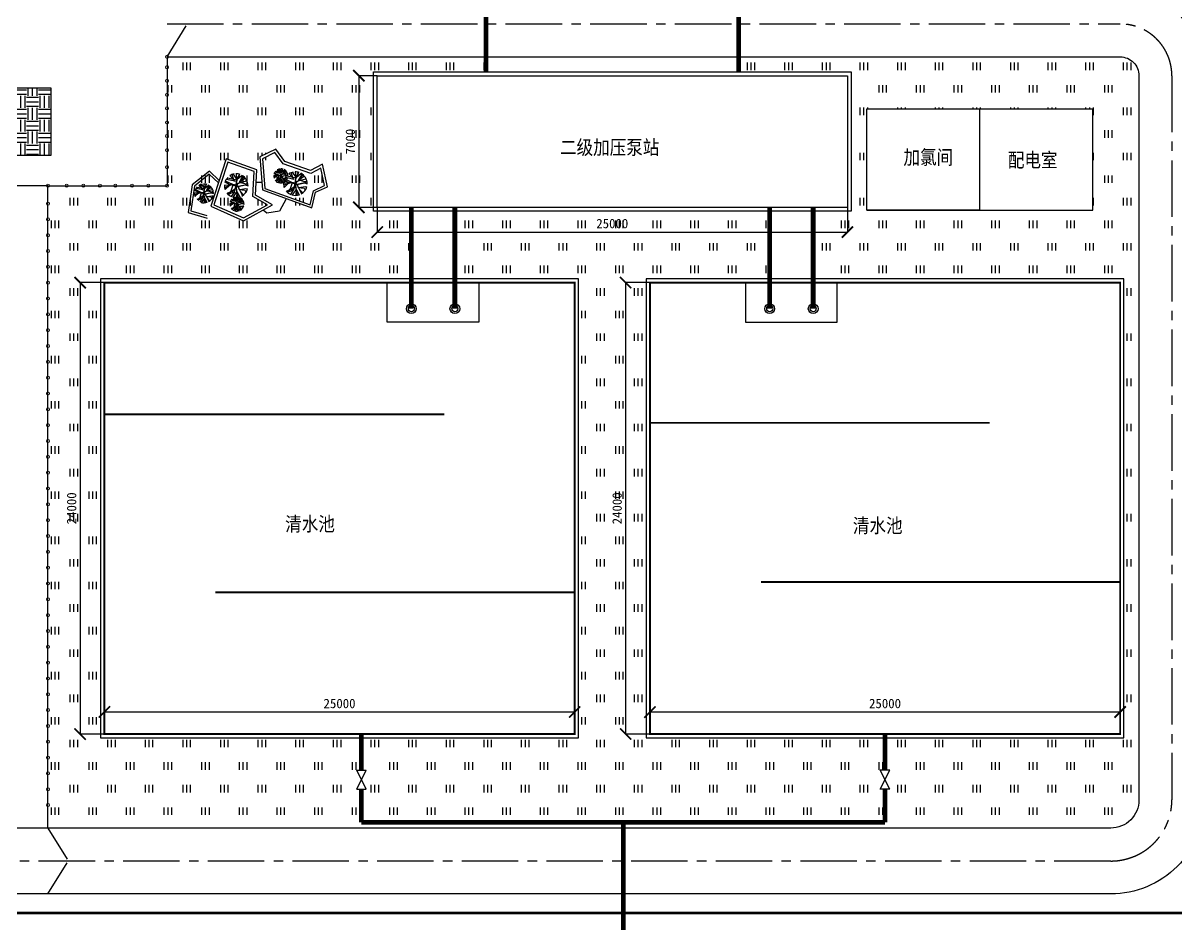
# Model space of a CAD drawing. Extents: x 301136 to 469336, y 529561 to 648381.
# Drawn here: x 351495 to 412785, y 573805 to 621698 of the extents above; entities that cross this region are included whole.
import ezdxf

# ---------------------------------------------------------------- set-up
doc = ezdxf.new("R2010")
doc.units = 0
doc.header["$LTSCALE"] = 40
doc.header["$PDMODE"] = 34
doc.linetypes.add('ACAD_ISO02W100', pattern=[15, 12, -3])
doc.linetypes.add('CENTER2', pattern=[1.125, 0.75, -0.125, 0.125, -0.125])
for name, color, linetype in [('GREEN', 80, 'Continuous'), ('PUB_TEXT', 7, 'Continuous'), ('标注', 7, 'Continuous')]:
    doc.layers.add(name, color=color, linetype=linetype)
for name, color, linetype, lineweight in [('公路', 41, 'Continuous', 30), ('原有构建筑物', 1, 'ACAD_ISO02W100', 30), ('围墙', 82, '围墙', 60), ('给水管', 180, 'Continuous', 120), ('阀门', 7, 'Continuous', 50)]:
    doc.layers.add(name, color=color, linetype=linetype, lineweight=lineweight)
doc.styles.add('宋体', font='SimSun.ttf', dxfattribs={"width": 0.85})
doc.linetypes.add('围墙', pattern='A,20,[130,ltypeshp.shx,S=5,R=0,X=0,Y=-5],20', length=40)
doc.dimstyles.new('ljf', dxfattribs={"dimtxt": 500, "dimasz": 600, "dimexe": 1.25, "dimexo": 0.625, "dimgap": 200, "dimtad": 1, "dimdec": 0, "dimdsep": 46, "dimtxsty": 'Standard', "dimblk": 'ARCHTICK', "dimcen": 2.5, "dimadec": 0, "dimazin": 0, "dimtfac": 1, "dimtdec": 0, "dimtmove": 0, "dimatfit": 3, "dimldrblk": 'ARCHTICK', "dimfxl": 0, "dimarcsym": 0})
pattern_1 = [(90, (0, 0), (-1000, 1200), [400, -2000]), (90, (200, 0), (-1000, 1200), [400, -2000]), (90, (400, 0), (-1000, 1200), [400, -2000])]

# ---------------------------------------------------------------- blocks, each defined once
blk = doc.blocks.new('_ArchTick')
at = {"color": 0, "linetype": 'ByBlock', "const_width": 0.15}
blk.add_lwpolyline([(-0.5, -0.5), (0.5, 0.5)], dxfattribs=at)
blk = doc.blocks.new('*D41')
at = {"layer": 'Defpoints', "color": 0}
for p in [(370320, 618900), (369346, 611900), (370320, 611900)]:
    blk.add_point(p, dxfattribs=at)
at = {"layer": '标注', "color": 0, "lineweight": -2}
for p, q in [((370319, 618900), (369345, 618900)), ((369346, 618900), (369346, 611900)), ((370319, 611900), (369345, 611900))]:
    blk.add_line(p, q, dxfattribs=at)
at = {"layer": '标注', "color": 0, "lineweight": -2, "xscale": 600, "yscale": 600, "zscale": 600}
for p, rotation in [((369346, 618900), 90), ((369346, 611900), 270)]:
    blk.add_blockref('_ArchTick', p, dxfattribs=dict(at, rotation=rotation))
at = {"layer": '标注', "color": 0, "insert": (368896, 615400), "char_height": 500, "attachment_point": 5, "rotation": 90}
blk.add_mtext('7000', dxfattribs=at)
blk = doc.blocks.new('*D42')
at = {"layer": 'Defpoints', "color": 0}
for p in [(370320, 611900), (395320, 611900), (395320, 610587)]:
    blk.add_point(p, dxfattribs=at)
at = {"layer": '标注', "color": 0, "lineweight": -2}
for p, q in [((370320, 611899), (370320, 610586)), ((395320, 611899), (395320, 610586)), ((370320, 610587), (395320, 610587))]:
    blk.add_line(p, q, dxfattribs=at)
at = {"layer": '标注', "color": 0, "lineweight": -2, "xscale": 600, "yscale": 600, "zscale": 600, "rotation": 180}
blk.add_blockref('_ArchTick', (370320, 610587), dxfattribs=at)
at = {"layer": '标注', "color": 0, "lineweight": -2, "xscale": 600, "yscale": 600, "zscale": 600}
blk.add_blockref('_ArchTick', (395320, 610587), dxfattribs=at)
at = {"layer": '标注', "color": 0, "insert": (382820, 611037), "char_height": 500, "attachment_point": 5}
blk.add_mtext('25000', dxfattribs=at)
blk = doc.blocks.new('*D43')
at = {"layer": 'Defpoints', "color": 0}
for p in [(384820, 585072), (384820, 583900), (409820, 583900)]:
    blk.add_point(p, dxfattribs=at)
at = {"layer": '标注', "color": 0, "lineweight": -2}
for p, q in [((384820, 583901), (384820, 585073)), ((409820, 585072), (384820, 585072)), ((409820, 583901), (409820, 585073))]:
    blk.add_line(p, q, dxfattribs=at)
at = {"layer": '标注', "color": 0, "lineweight": -2, "xscale": 600, "yscale": 600, "zscale": 600, "rotation": 180}
blk.add_blockref('_ArchTick', (384820, 585072), dxfattribs=at)
at = {"layer": '标注', "color": 0, "lineweight": -2, "xscale": 600, "yscale": 600, "zscale": 600}
blk.add_blockref('_ArchTick', (409820, 585072), dxfattribs=at)
at = {"layer": '标注', "color": 0, "insert": (397320, 585522), "char_height": 500, "attachment_point": 5}
blk.add_mtext('25000', dxfattribs=at)
blk = doc.blocks.new('*D44')
at = {"layer": 'Defpoints', "color": 0}
for p in [(384820, 607900), (383528, 583900), (384820, 583900)]:
    blk.add_point(p, dxfattribs=at)
at = {"layer": '标注', "color": 0, "lineweight": -2}
for p, q in [((384819, 607900), (383527, 607900)), ((383528, 607900), (383528, 583900)), ((384819, 583900), (383527, 583900))]:
    blk.add_line(p, q, dxfattribs=at)
at = {"layer": '标注', "color": 0, "lineweight": -2, "xscale": 600, "yscale": 600, "zscale": 600}
for p, rotation in [((383528, 607900), 90), ((383528, 583900), 270)]:
    blk.add_blockref('_ArchTick', p, dxfattribs=dict(at, rotation=rotation))
at = {"layer": '标注', "color": 0, "insert": (383078, 595900), "char_height": 500, "attachment_point": 5, "rotation": 90}
blk.add_mtext('24000', dxfattribs=at)
blk = doc.blocks.new('*D45')
at = {"layer": 'Defpoints', "color": 0}
for p in [(355820, 585072), (355820, 583900), (380820, 583900)]:
    blk.add_point(p, dxfattribs=at)
at = {"layer": '标注', "color": 0, "lineweight": -2}
for p, q in [((355820, 583901), (355820, 585073)), ((380820, 585072), (355820, 585072)), ((380820, 583901), (380820, 585073))]:
    blk.add_line(p, q, dxfattribs=at)
at = {"layer": '标注', "color": 0, "lineweight": -2, "xscale": 600, "yscale": 600, "zscale": 600, "rotation": 180}
blk.add_blockref('_ArchTick', (355820, 585072), dxfattribs=at)
at = {"layer": '标注', "color": 0, "lineweight": -2, "xscale": 600, "yscale": 600, "zscale": 600}
blk.add_blockref('_ArchTick', (380820, 585072), dxfattribs=at)
at = {"layer": '标注', "color": 0, "insert": (368320, 585522), "char_height": 500, "attachment_point": 5}
blk.add_mtext('25000', dxfattribs=at)
blk = doc.blocks.new('*D46')
at = {"layer": 'Defpoints', "color": 0}
for p in [(355820, 607900), (354528, 583900), (355820, 583900)]:
    blk.add_point(p, dxfattribs=at)
at = {"layer": '标注', "color": 0, "lineweight": -2}
for p, q in [((355819, 607900), (354527, 607900)), ((354528, 607900), (354528, 583900)), ((355819, 583900), (354527, 583900))]:
    blk.add_line(p, q, dxfattribs=at)
at = {"layer": '标注', "color": 0, "lineweight": -2, "xscale": 600, "yscale": 600, "zscale": 600}
for p, rotation in [((354528, 607900), 90), ((354528, 583900), 270)]:
    blk.add_blockref('_ArchTick', p, dxfattribs=dict(at, rotation=rotation))
at = {"layer": '标注', "color": 0, "insert": (354078, 595900), "char_height": 500, "attachment_point": 5, "rotation": 90}
blk.add_mtext('24000', dxfattribs=at)

msp = doc.modelspace()

# ---------------------------------------------------------------- hatches: boundary and pattern name
at = {"layer": '标注'}
h = msp.add_hatch(dxfattribs=at)
h.set_pattern_fill('SB草坪', color=3, scale=200, style=0)
h.set_pattern_definition(pattern_1)
h.paths.add_polyline_path([(370120, 619100), (376106, 619100), (376106, 619900), (359233.2, 619900, -0.4142136), (359150, 619816.8), (359150, 619433.2, -0.4142136), (359233.2, 619350, -0.4142136), (359150, 619266.8), (359150, 618713.2, -0.4142136), (359233.2, 618630, -0.4142136), (359150, 618546.8), (359150, 617963.2, -0.4142136), (359233.2, 617880, -0.4142136), (359150, 617796.8), (359150, 617243.2, -0.4142136), (359233.2, 617160, -0.4142136), (359150, 617076.8), (359150, 616493.2, -0.4142136), (359233.2, 616410, -0.4142136), (359150, 616326.8), (359150, 615773.2, -0.4142136), (359233.2, 615690, -0.4142136), (359150, 615606.8), (359150, 615023.2, -0.4142136), (359233.2, 614940, -0.4142136), (359150, 614856.8), (359150, 614123.2, -0.4142136), (359233.2, 614040, -0.4142136), (359150, 613956.8), (359150, 613133.2, -0.4142136), (359233.2, 613050, -1), (359066.8, 613050), (358243.2, 613050, -1), (358076.8, 613050), (357373.2, 613050, -1), (357206.8, 613050), (356483.2, 613050, -1), (356316.8, 613050), (355663.2, 613050, -1), (355496.8, 613050), (354783.2, 613050, -1), (354616.8, 613050), (353893.2, 613050, -1), (353726.8, 613050), (352903.2, 613050, -0.4142136), (352820, 612966.8), (352820, 612185.1, -0.4142136), (352903.2, 612101.9, -0.4142136), (352820, 612018.7), (352820, 611343.6, -0.4142136), (352903.2, 611260.4, -0.4142136), (352820, 611177.2), (352820, 610502.1, -0.4142136), (352903.2, 610418.9, -0.4142136), (352820, 610335.6), (352820, 609660.6, -0.4142136), (352903.2, 609577.4, -0.4142136), (352820, 609494.1), (352820, 608819.1, -0.4142136), (352903.2, 608735.9, -0.4142136), (352820, 608652.6), (352820, 607977.6, -0.4142136), (352903.2, 607894.4, -0.4142136), (352820, 607811.1), (352820, 607136.1, -0.4142136), (352903.2, 607052.8, -0.4142136), (352820, 606969.6), (352820, 606294.6, -0.4142136), (352903.2, 606211.3, -0.4142136), (352820, 606128.1), (352820, 605453.1, -0.4142136), (352903.2, 605369.8, -0.4142136), (352820, 605286.6), (352820, 604611.5, -0.4142136), (352903.2, 604528.3, -0.4142136), (352820, 604445.1), (352820, 603770, -0.4142136), (352903.2, 603686.8, -0.4142136), (352820, 603603.6), (352820, 602928.5, -0.4142136), (352903.2, 602845.3, -0.4142136), (352820, 602762.1), (352820, 602087, -0.4142136), (352903.2, 602003.8, -0.4142136), (352820, 601920.6), (352820, 601245.5, -0.4142136), (352903.2, 601162.3, -0.4142136), (352820, 601079.1), (352820, 600404, -0.4142136), (352903.2, 600320.8, -0.4142136), (352820, 600237.5), (352820, 599562.5, -0.4142136), (352903.2, 599479.3, -0.4142136), (352820, 599396), (352820, 598721, -0.4142136), (352903.2, 598637.8, -0.4142136), (352820, 598554.5), (352820, 597879.5, -0.4142136), (352903.2, 597796.2, -0.4142136), (352820, 597713), (352820, 597038, -0.4142136), (352903.2, 596954.7, -0.4142136), (352820, 596871.5), (352820, 596196.5, -0.4142136), (352903.2, 596113.2, -0.4142136), (352820, 596030), (352820, 595355, -0.4142136), (352903.2, 595271.7, -0.4142136), (352820, 595188.5), (352820, 594513.4, -0.4142136), (352903.2, 594430.2, -0.4142136), (352820, 594347), (352820, 593671.9, -0.4142136), (352903.2, 593588.7, -0.4142136), (352820, 593505.5), (352820, 592830.4, -0.4142136), (352903.2, 592747.2, -0.4142136), (352820, 592664), (352820, 591988.9, -0.4142136), (352903.2, 591905.7, -0.4142136), (352820, 591822.5), (352820, 591147.4, -0.4142136), (352903.2, 591064.2, -0.4142136), (352820, 590980.9), (352820, 590305.9, -0.4142136), (352903.2, 590222.7, -0.4142136), (352820, 590139.4), (352820, 589464.4, -0.4142136), (352903.2, 589381.2, -0.4142136), (352820, 589297.9), (352820, 588622.9, -0.4142136), (352903.2, 588539.7, -0.4142136), (352820, 588456.4), (352820, 587781.4, -0.4142136), (352903.2, 587698.1, -0.4142136), (352820, 587614.9), (352820, 586939.9, -0.4142136), (352903.2, 586856.6, -0.4142136), (352820, 586773.4), (352820, 586098.4, -0.4142136), (352903.2, 586015.1, -0.4142136), (352820, 585931.9), (352820, 585256.8, -0.4142136), (352903.2, 585173.6, -0.4142136), (352820, 585090.4), (352820, 584415.3, -0.4142136), (352903.2, 584332.1, -0.4142136), (352820, 584248.9), (352820, 583573.8, -0.4142136), (352903.2, 583490.6, -0.4142136), (352820, 583407.4), (352820, 582732.3, -0.4142136), (352903.2, 582649.1, -0.4142136), (352820, 582565.9), (352820, 581890.8, -0.4142136), (352903.2, 581807.6, -0.4142136), (352820, 581724.4), (352820, 581049.3, -0.4142136), (352903.2, 580966.1, -0.4142136), (352820, 580882.8), (352820, 580207.8, -0.4142136), (352903.2, 580124.6, -0.4142136), (352820, 580041.3), (352820, 578900), (383401.5, 578900), (383401.5, 579209.3), (369482.9, 579209.3), (369482.9, 580976.2), (369231.9, 580976.2), (369482.9, 581476.2), (369231.9, 581976.2), (369482.9, 581976.2), (369482.9, 583700), (355620, 583700), (355620, 608100), (372140, 608100), (372140, 611700), (370120, 611700)])
h.paths.add_polyline_path([(364927.8, 614989.2), (365409.1, 614344.7), (366780.5, 613863.7), (367416.3, 614199.5), (367679.7, 612992.4), (367043.9, 612702), (366844.1, 611876), (365493.2, 612368.2), (365126.4, 611699.9), (364463.4, 611600.1), (364256.9, 611758.6), (363219.2, 611191.7), (361484.5, 611972.2), (362293.9, 614477.2), (363919.6, 613896.3), (363883.6, 613225.5), (364195.8, 613221.9), (364083.1, 614580.7)], flags=16)
h.paths.add_polyline_path([(364887, 614809.5), (365327.1, 614220.3), (366791.3, 613706.8), (367324, 613988.2), (367527.4, 613055.8), (366930.3, 612783), (366750.2, 612038.5), (364353.5, 612911.8), (364222.7, 614488.3)], flags=0)
h.paths.add_polyline_path([(363785.3, 613807), (363713.5, 612470.1), (364496, 612036.5), (363213.6, 611336), (361643.1, 612042.6), (362376, 614310.6)], flags=0)
h.paths.add_polyline_path([(362837.6, 613027.5), (362837.7, 613026.6), (362838, 613027.3)], flags=0)
h.paths.add_polyline_path([(362969.7, 612438.5, 0.0225412), (363024, 612453.9), (362864, 612741.6), (362910, 612451, -0.0407193)], flags=0)
h.paths.add_polyline_path([(363072.9, 612389.8), (362985.3, 612225.4), (363113.9, 612357.8, 0.0346443)], flags=0)
h.paths.add_polyline_path([(362869.6, 612066), (362869.6, 612065.5), (362869.8, 612065.9)], flags=0)
h.paths.add_polyline_path([(362856, 612084.1), (362858.6, 612087.1), (362860.1, 612098.4), (362782.9, 612111.7), (362760.7, 612111.4), (362758.3, 612104.1)], flags=0)
h.paths.add_polyline_path([(362599.3, 612062.6), (362491, 612025.2, 0.0440317), (362506, 611960.9), (362506.8, 611961.6)], flags=0)
h.paths.add_polyline_path([(362635.7, 612424), (362661.2, 612395.3, -0.0815132), (362773.1, 612443.1), (362885.4, 612285.2), (362910.7, 612329.6), (362893.6, 612291.2), (362864.8, 612077.6), (362906.7, 612145.6), (363008, 612188.1), (362998.2, 612185.7), (363187.3, 612138.2), (363152.8, 612106.3), (363157.2, 612104.7), (362921.4, 612056.7), (362951.4, 611969.9), (362956.7, 611959.2), (362963.1, 611958.5), (363173.3, 611988.3), (363225.4, 611979.8, -0.1924415), (363057.7, 611757.1), (362956.7, 611959.2), (362955, 611959.4), (362944.5, 611983.8), (362908.5, 612055.9), (362865.3, 612072.2), (362803.8, 611888.9), (362807.4, 611888.2), (362807.2, 611888.2), (362706.4, 611736.8, 0.007688), (362716.9, 611732.2, 0.0291895), (362758.2, 611717.5), (362885.4, 611894.5), (362885.4, 611894.5), (362981.4, 611721.8, -0.1600381), (362746.9, 611721, -0.1409739), (362574.8, 611837.2), (362647.3, 611865.9), (362692.3, 611907.5), (362724.9, 611902), (362833, 611975.8), (362863.2, 612065.8), (362863.6, 612069.2), (362860.3, 612070.3), (362864.8, 612077.6), (362888.4, 612253.2), (362779.3, 612275.9), (362786.7, 612254), (362824.4, 612211.6), (362544.4, 612277.6, -0.0337875), (362574.2, 612318.7), (362764.5, 612279), (362635.7, 612424), (362864.4, 612742.2), (362864, 612743.9), (362863.9, 612741.6)], flags=0)
h.paths.add_polyline_path([(362817.4, 613077.3), (362777.7, 613086.9), (362800.8, 613061.6)], flags=0)
h.paths.add_polyline_path([(362815, 613057.7), (362819.3, 613062.7), (362821.8, 613081.5), (362658.3, 613109.6), (362652.1, 613091)], flags=0)
h.paths.add_polyline_path([(362680.4, 613669.4, 0.0319115), (362604.2, 613645.4), (362703.1, 613354.2), (362765.8, 613283.5), (362303.6, 613392.5, 0.0424945), (362252.9, 613299.1), (362663.1, 613103.2), (362621.7, 613102.7), (362612.5, 613099.5), (362615.7, 613098.5), (362828.7, 613052.8), (362839.1, 613062.1), (362899.5, 613160.1), (362977.1, 613192.7), (363176.5, 613567.2, 0.02462), (363123.7, 613599.1), (362853.5, 613381.6), (362865.5, 613402.5), (362864.8, 613410)], flags=0)
h.paths.add_polyline_path([(365410.5, 613884.2), (365323, 613719.7), (365451.5, 613852.2, 0.0346443)], flags=0)
h.paths.add_polyline_path([(365984.7, 613139), (365984.8, 613138.1), (365985.1, 613138.8)], flags=0)
h.paths.add_polyline_path([(366011.1, 612853.1), (366011.9, 612851.7), (366011.5, 612853.7), (366011.1, 612853.2)], flags=0)
h.paths.add_polyline_path([(365964.5, 613188.8), (365924.8, 613198.4), (365947.9, 613173.1)], flags=0)
h.paths.add_polyline_path([(365962.1, 613169.2), (365966.4, 613174.2), (365968.9, 613193), (365805.4, 613221.2), (365799.2, 613202.5)], flags=0)
h.paths.add_polyline_path([(365823.9, 613767.5, 0.0319115), (365747.8, 613743.5), (365846.6, 613452.3), (365909.4, 613381.7), (365560.1, 613464, -0.0719199), (365514.6, 613366.6), (365522.3, 613352.2), (365810.2, 613214.7), (365768.8, 613214.2), (365759.6, 613211), (365762.8, 613210), (365975.9, 613164.4), (365986.2, 613173.7), (366046.6, 613271.6), (366124.2, 613304.2), (366323.6, 613678.7, 0.0210786), (366278.6, 613706.3), (365997.1, 613479.7), (366009.1, 613500.7), (366008.4, 613508.2)], flags=0)
h.paths.add_polyline_path([(365592.7, 613197), (365347.5, 613168.7, 0.0833608), (365378.8, 612963.8), (365380.1, 612965)], flags=0)
h.paths.add_polyline_path([(365207.2, 613560.3), (365207.2, 613559.8), (365207.5, 613560.2)], flags=0)
h.paths.add_polyline_path([(365193.7, 613578.4), (365196.2, 613581.4), (365197.7, 613592.7), (365120.5, 613606), (365098.3, 613605.7), (365095.9, 613598.5)], flags=0)
h.paths.add_polyline_path([(364936.9, 613556.9), (364828.6, 613519.5, 0.0440317), (364843.7, 613455.2), (364844.5, 613455.9)], flags=0)
h.paths.add_polyline_path([(364998.8, 613889.6, -0.0815132), (365110.7, 613937.4), (365221.4, 613781.8), (365205.6, 613948.3, -0.0706907), (365310.1, 613932), (365248.4, 613823.9), (365231.2, 613785.6), (365202.4, 613571.9), (365244.3, 613639.9), (365345.6, 613682.4), (365335.8, 613680.1), (365524.9, 613632.5), (365490.4, 613600.6), (365519.3, 613590.4, 0.1296597), (365365.9, 613310.3), (365294.4, 613453.6), (365292.7, 613453.8), (365282.1, 613478.1), (365246.1, 613550.2), (365203, 613566.5), (365141.4, 613383.2), (365145, 613382.6), (365144.9, 613382.5), (365044, 613231.1, 0.007688), (365054.6, 613226.5, 0.0291895), (365095.9, 613211.8), (365223, 613388.9), (365223, 613388.8), (365319.1, 613216.2, -0.1600381), (365084.6, 613215.3, -0.1409739), (364912.4, 613331.5), (364985, 613360.2), (365029.9, 613401.8), (365062.5, 613396.3), (365170.6, 613470.1), (365200.8, 613560.1), (365201.3, 613563.5), (365197.9, 613564.6), (365202.4, 613571.9), (365226.1, 613747.5), (365116.9, 613770.2), (365124.3, 613748.3), (365162, 613705.9), (364882.1, 613771.9, -0.0337875), (364911.8, 613813), (365102.2, 613773.3)], flags=0)
h.paths.add_polyline_path([(363309.6, 613094.6), (363317, 613092), (362924, 613012), (362974, 612867.3), (362982.9, 612849.5), (362993.5, 612848.3), (363343.8, 612897.9), (363430.7, 612883.9, -0.1924415), (363151.1, 612512.6), (362982.9, 612849.5), (362980, 612849.9), (362962.4, 612890.5), (362902.4, 613010.6), (362830.6, 613037.8), (362727.9, 612732.2), (362734, 612731.2), (362733.7, 612731.1), (362565.6, 612478.8, -0.1115066), (362346.3, 612646.2), (362467.2, 612693.9), (362542.1, 612763.2), (362596.5, 612754.1), (362776.6, 612877.1), (362830.6, 613037.8), (362874.8, 613021.1), (363323, 613106.9)], flags=0)
h.paths.add_polyline_path([(362445.6, 613085.5), (362200.4, 613057.2, 0.0833608), (362231.7, 612852.2), (362233, 612853.5)], flags=0)
h.paths.add_polyline_path([(366456.7, 613206.1), (366464.1, 613203.5), (366071.1, 613123.5), (366121.1, 612978.8), (366130, 612961), (366140.6, 612959.8), (366490.9, 613009.5), (366577.8, 612995.4, -0.1924415), (366298.2, 612624.1), (366130, 612961), (366127.1, 612961.4), (366109.5, 613002), (366049.5, 613122.1), (365977.7, 613149.3), (365875, 612843.7), (365881.1, 612842.7), (365880.8, 612842.6), (365712.7, 612590.3, -0.1115066), (365493.4, 612757.7), (365614.3, 612805.4), (365689.2, 612874.7), (365743.6, 612865.7), (365923.7, 612988.6), (365977.7, 613149.3), (366021.9, 613132.6), (366470.1, 613218.4)], flags=0)
h.paths.add_polyline_path([(361119.3, 612625.5), (361119.4, 612624.9), (361119.7, 612625.4)], flags=16)
h.paths.add_polyline_path([(361140.4, 612396.8), (361141, 612395.8), (361140.7, 612397.3), (361140.4, 612396.9)], flags=16)
h.paths.add_polyline_path([(361103.2, 612665.4), (361071.4, 612673.1), (361089.9, 612652.9)], flags=16)
h.paths.add_polyline_path([(361101.3, 612649.7), (361104.7, 612653.7), (361106.7, 612668.7), (360975.9, 612691.3), (360970.9, 612676.4)], flags=0)
h.paths.add_polyline_path([(361112.2, 612645.8), (361120.5, 612653.3), (361168.8, 612731.6), (361230.9, 612757.7), (361390.4, 613057.3, 0.0210786), (361354.5, 613079.4), (361129.2, 612898.1), (361138.8, 612914.9), (361138.2, 612920.9), (360990.7, 613128.4, 0.0319115), (360929.8, 613109.2), (361008.9, 612876.2), (361059.1, 612819.7), (360685.8, 612907.7, 0.0366303), (360651.6, 612842.9), (360979.7, 612686.2), (360946.6, 612685.7), (360939.2, 612683.2), (360941.8, 612682.4)], flags=16)
h.paths.add_polyline_path([(361497, 612679.3), (361502.8, 612677.2), (361188.4, 612613.2), (361228.4, 612497.4), (361235.5, 612483.2), (361244, 612482.2), (361524.2, 612521.9), (361593.8, 612510.7, -0.1924415), (361370.1, 612213.7), (361235.5, 612483.2), (361233.3, 612483.5), (361219.2, 612515.9), (361171.2, 612612), (361113.7, 612633.8), (361031.6, 612389.3), (361036.4, 612388.5), (361036.2, 612388.4), (361026.3, 612373.5), (361031.6, 612389.3), (360926.4, 612406.9), (361070.5, 612505.3), (361113.7, 612633.8), (361149.1, 612620.4), (361507.6, 612689.1)], flags=16)
h.paths.add_polyline_path([(360805.7, 612672), (360609.6, 612649.3, 0.0833608), (360634.6, 612485.4), (360635.7, 612486.3)], flags=16)
h.paths.add_polyline_path([(410820, 618900, 0.4142136), (409820, 619900), (408359.1, 619900), (408359.1, 617144.1), (408359.1, 611744.1), (402359.1, 611744.1), (396359.1, 611744.1), (396359.1, 617144.1), (402359.1, 617144.1), (408359.1, 617144.1), (408359.1, 619900), (389534, 619900), (389534, 619100), (395520, 619100), (395520, 611700), (393500, 611700), (393500, 608100), (410020, 608100), (410020, 583700), (397320, 583700), (397320, 581976.2), (397571, 581976.2), (397320, 581476.2), (397571, 580976.2), (397320, 580976.2), (397320, 579209.3), (383401.5, 579209.3), (383401.5, 578900), (409320, 578900, 0.4142136), (410820, 580400)])
h.paths.add_polyline_path([(368520.9, 614394), (368520.9, 616406), (369270.9, 616406), (369270.9, 614394)], flags=24)
h.paths.add_polyline_path([(353703.4, 594656), (353703.4, 597144), (354453.4, 597144), (354453.4, 594656)], flags=24)
h = msp.add_hatch(dxfattribs=at)
h.set_pattern_fill('纵横编织纹', color=256, scale=100, style=0)
h.set_pattern_definition([(0, (30375.34, -3755.9), (635, 635), [635, -635]), (0, (30375.34, -3517.76), (635, 635), [635, -635]), (0, (30375.34, -3279.63), (635, 635), [635, -635]), (90, (30454.7, -3200.26), (-635, 635), [635, -635]), (90, (30692.84, -3200.26), (-635, 635), [635, -635]), (90, (30930.97, -3200.26), (-635, 635), [635, -635])])
h.paths.add_polyline_path([(349442.8, 618261.9), (352976.6, 618261.9), (352976.6, 614650.7), (349442.8, 614650.7)])
h = msp.add_hatch(dxfattribs=at)
h.set_pattern_fill('SB草坪', color=3, scale=200, style=0)
h.set_pattern_definition(pattern_1)
h.paths.add_polyline_path([(384620, 608100), (391190, 608100), (391190, 611700), (374450, 611700), (374450, 608100), (381020, 608100), (381020, 583700), (369482.9, 583700), (369482.9, 581976.2), (369733.9, 581976.2), (369482.9, 581476.2), (369733.9, 580976.2), (369482.9, 580976.2), (369482.9, 579209.3), (397320, 579209.3), (397320, 580976.2), (397069, 580976.2), (397320, 581476.2), (397069, 581976.2), (397320, 581976.2), (397320, 583700), (384620, 583700)])
h.paths.add_polyline_path([(381576, 611411.8), (384064, 611411.8), (384064, 610661.8), (381576, 610661.8)], flags=24)
h.paths.add_polyline_path([(382703.4, 594656), (382703.4, 597144), (383453.4, 597144), (383453.4, 594656)], flags=24)

# ---------------------------------------------------------------- linework, layer by layer
at = {"color": 0}
for p, q in [((364927.8, 614989.2), (364083.1, 614580.7)), ((364887, 614809.5), (364222.7, 614488.3)), ((365327.1, 614220.3), (364887, 614809.5)), ((365409.1, 614344.7), (364927.8, 614989.2)), ((362293.9, 614477.2), (361484.5, 611972.2)), ((362376, 614310.6), (361643.1, 612042.6)), ((363919.6, 613896.3), (362293.9, 614477.2)), ((363785.3, 613807), (362376, 614310.6)), ((364083.1, 614580.7), (364228.4, 612829)), ((364222.7, 614488.3), (364353.5, 612911.8)), ((366791.3, 613706.8), (365327.1, 614220.3)), ((366780.5, 613863.7), (365409.1, 614344.7)), ((367416.3, 614199.5), (366780.5, 613863.7)), ((367679.7, 612992.4), (367416.3, 614199.5)), ((361404.9, 613829.6), (360487.6, 613090)), ((361397.5, 613665.4), (360602.6, 613024.4)), ((361880.7, 613198.6), (361397.5, 613665.4)), ((361922.9, 613329.1), (361404.9, 613829.6)), ((363713.5, 612470.1), (363785.3, 613807)), ((363847, 612544), (363919.6, 613896.3)), ((367324, 613988.2), (366791.3, 613706.8)), ((367527.4, 613055.8), (367324, 613988.2)), ((360487.6, 613090), (360275.7, 611627.8)), ((360602.6, 613024.4), (360412.9, 611715.5)), ((364194.8, 613221.9), (363883.6, 613225.5)), ((364353.5, 612911.8), (366750.2, 612038.5)), ((366930.3, 612783), (367527.4, 613055.8)), ((367043.9, 612702), (367679.7, 612992.4)), ((364496, 612036.5), (363713.5, 612470.1)), ((364764.3, 612035.7), (363847, 612544)), ((364228.4, 612829), (366844.1, 611876)), ((365487.3, 612357.6), (365126.4, 611699.9)), ((366750.2, 612038.5), (366930.3, 612783)), ((366844.1, 611876), (367043.9, 612702)), ((360412.9, 611715.5), (361262, 611462.8)), ((361484.5, 611972.2), (363219.2, 611191.7)), ((361643.1, 612042.6), (363213.6, 611336)), ((363213.6, 611336), (364496, 612036.5)), ((363219.2, 611191.7), (364764.3, 612035.7)), ((364463.4, 611600.1), (364256.9, 611758.6)), ((365126.4, 611699.9), (364463.4, 611600.1)), ((360275.7, 611627.8), (361284.3, 611327.6))]:
    msp.add_line(p, q, dxfattribs=at)
at = {"color": 0, "linetype": 'ByBlock'}
for p, q in [((362769.8, 613279.1), (362493.7, 613589.8)), ((362702.9, 613354.6), (362606.4, 613639)), ((362867.6, 613406.1), (362677.3, 613673.6)), ((362864.1, 613417.7), (362839, 613682.3)), ((362868.9, 613408.4), (363009, 613654)), ((362872.2, 613396.6), (363141.3, 613613.2)), ((362880, 613413.6), (362993.8, 613667.6)), ((362980.2, 613198.6), (363179.8, 613573.5)), ((363009.1, 613280.7), (363244, 613522.7)), ((364977.3, 613595.8), (364820.2, 613577.6)), ((365086.3, 613608.4), (364835.7, 613521.9)), ((364978.4, 613610.9), (364844.5, 613686.7)), ((364844.5, 613455.9), (364980.2, 613604.2)), ((364994.1, 613596.4), (364844.5, 613455.9)), ((365091.5, 613611), (364855.5, 613723.8)), ((365150.5, 613708.7), (364890.3, 613770)), ((365220.1, 613748.7), (364923.1, 613810.6)), ((365087.6, 613605.6), (364980.2, 613604.2)), ((365164.4, 613703.3), (364998.7, 613889.7)), ((365095.2, 613596.4), (365031.3, 613403.1)), ((365124.3, 613748.6), (365066.3, 613919.2)), ((365077, 613602.3), (365203, 613576.5)), ((365187, 613578.7), (365077, 613602.3)), ((365197.7, 613592.7), (365091.5, 613611)), ((365095.2, 613596.4), (365188.3, 613567.6)), ((365104.9, 613612), (365202.2, 613588.5)), ((365223.1, 613779.5), (365108.9, 613940)), ((365140.1, 613379.2), (365198, 613566.7)), ((365203, 613566.5), (365140.1, 613379.2)), ((365198, 613566.7), (365187, 613578.7)), ((365188.3, 613567.6), (365224.3, 613384)), ((365197.7, 613592.7), (365223.1, 613779.5)), ((365197.7, 613592.7), (365250.2, 613642.2)), ((365202.2, 613588.5), (365239.8, 613632.6)), ((365203, 613576.5), (365239.2, 613609.1)), ((365271.7, 613540.5), (365203, 613566.5)), ((365239.8, 613632.6), (365204, 613574.5)), ((365205.2, 613592.5), (365228.8, 613767.5)), ((365221, 613786.4), (365205.9, 613945.2)), ((365207.2, 613560.3), (365253.3, 613544.5)), ((365224.3, 613384), (365207.2, 613560.3)), ((365215, 613574.2), (365252.6, 613643.4)), ((365215, 613574.2), (365258.7, 613552)), ((365223.8, 613780.9), (365307.9, 613928.2)), ((365225.8, 613773.8), (365387.3, 613903.7)), ((365230.5, 613784), (365298.8, 613936.4)), ((365248.4, 613545.5), (365397.1, 613247.8)), ((365252, 613560.8), (365488.1, 613606)), ((365252.6, 613643.4), (365338.4, 613679.4)), ((365253.3, 613544.5), (365292.7, 613453.8)), ((365258.7, 613552), (365292.7, 613453.8)), ((365260.3, 613551.3), (365487, 613597.5)), ((365292.8, 613663), (365412.5, 613887.9)), ((365308, 613704.2), (365448.9, 613849.5)), ((365309.7, 613690.8), (365493.3, 613818.5)), ((365336.7, 613680.3), (365544.8, 613731.1)), ((365338.4, 613679.4), (365575.7, 613619.7)), ((365487, 613597.5), (365567.8, 613672)), ((365488, 613601.5), (365580, 613569.1)), ((366006.1, 613453), (365511.3, 613556.2)), ((365913.3, 613377.3), (365637.3, 613688)), ((365846.5, 613452.7), (365749.9, 613737.1)), ((366011.2, 613504.2), (365820.9, 613771.8)), ((366007.6, 613515.8), (365982.6, 613780.5)), ((366012.4, 613506.6), (366152.6, 613752.2)), ((366015.8, 613494.8), (366284.8, 613711.3)), ((366023.5, 613511.7), (366137.3, 613765.7)), ((366127.3, 613310.1), (366326.9, 613685)), ((366152.6, 613378.8), (366387.5, 613620.9)), ((366155.5, 613356.4), (366461.6, 613569.2)), ((361043.7, 612823.3), (360696.7, 612905.1)), ((361136.5, 612876.8), (360740.6, 612959.3)), ((361062.2, 612816.2), (360841.4, 613064.7)), ((361008.8, 612876.5), (360931.5, 613104.1)), ((361140.5, 612917.7), (360988.3, 613131.8)), ((361106.7, 612668.7), (361140.5, 612917.7)), ((361137.7, 612927), (361117.6, 613138.7)), ((361141.5, 612919.6), (361253.6, 613116.1)), ((361144.2, 612910.2), (361359.4, 613083.4)), ((361150.4, 612923.7), (361241.4, 613126.9)), ((361233.4, 612762.4), (361393.1, 613062.4)), ((361253.7, 612817.4), (361441.6, 613011.1)), ((361256, 612799.5), (361500.8, 612969.7)), ((362454.5, 613086.6), (362192.6, 613056.3)), ((362636, 613107.6), (362218.4, 612963.5)), ((362233, 612853.5), (362459.3, 613100.5)), ((362482.5, 613087.6), (362233, 612853.5)), ((362456.3, 613111.8), (362233.1, 613238.1)), ((362644.8, 613112), (362251.4, 613299.9)), ((362746.6, 613288.1), (362312.9, 613390.3)), ((362862.6, 613354.8), (362367.7, 613458)), ((362638.3, 613102.9), (362459.3, 613100.5)), ((362651, 613087.6), (362544.5, 612765.4)), ((362620.6, 613097.5), (362830.6, 613054.5)), ((362803.9, 613058.2), (362620.6, 613097.5)), ((362821.8, 613081.5), (362644.8, 613112)), ((362651, 613087.6), (362806, 613039.5)), ((362667.2, 613113.6), (362829.3, 613074.5)), ((362725.7, 612725.6), (362822.3, 613038)), ((362830.6, 613037.8), (362725.7, 612725.6)), ((362822.3, 613038), (362803.9, 613058.2)), ((362806, 613039.5), (362866, 612733.6)), ((362821.8, 613081.5), (362864.1, 613392.7)), ((362821.8, 613081.5), (362909.3, 613163.9)), ((362829.3, 613074.5), (362892, 613148)), ((362830.6, 613054.5), (362891, 613108.8)), ((362945, 612994.4), (362830.6, 613037.8)), ((362892, 613148), (362832.3, 613051)), ((362834.2, 613081.1), (362873.6, 613372.8)), ((362866, 612733.6), (362837.6, 613027.5)), ((362837.6, 613027.5), (362914.5, 613001.1)), ((362850.7, 613050.6), (362913.2, 613165.9)), ((362850.7, 613050.6), (362923.4, 613013.7)), ((362906.3, 613002.8), (363154.1, 612506.6)), ((362912.2, 613028.2), (363305.7, 613103.6)), ((362913.2, 613165.9), (363056.2, 613225.9)), ((362914.5, 613001.1), (362980, 612849.9)), ((362923.4, 613013.7), (362980, 612849.9)), ((362926, 613012.4), (363304, 613089.4)), ((363012, 613258.3), (363318, 613471)), ((363053.4, 613227.4), (363400.2, 613312.1)), ((363056.2, 613225.9), (363451.8, 613126.4)), ((363304, 613089.4), (363438.5, 613213.7)), ((363305.6, 613096), (363458.9, 613042)), ((364985, 613360.2), (364918.6, 613334)), ((365175.6, 613473.5), (364940.6, 613313.1)), ((365140.2, 613380.3), (364951.7, 613290.4)), ((365031.3, 613403.1), (364985, 613360.2)), ((365029, 613401.9), (365144.9, 613382.6)), ((365144.9, 613382.6), (365042.9, 613229.5)), ((365222.8, 613388.6), (365097.4, 613213.9)), ((365222.9, 613386.9), (365212.6, 613199.9)), ((365226.1, 613369.6), (365252.6, 613201.9)), ((365231.4, 613373.8), (365317.3, 613219.4)), ((365292.7, 613453.8), (365479.9, 613431.4)), ((365312.6, 613454.5), (365510.9, 613482.6)), ((365325.5, 613396.2), (365432.7, 613282.8)), ((365601.6, 613198.1), (365339.7, 613167.8)), ((365783.1, 613219.1), (365365.5, 613075)), ((365380.1, 612965), (365606.4, 613212)), ((365629.6, 613199.1), (365380.1, 612965)), ((365603.4, 613223.3), (365380.2, 613349.6)), ((365791.9, 613223.5), (365398.5, 613411.4)), ((365890.2, 613386.2), (365456.5, 613488.4)), ((365479.9, 613431.4), (365516.8, 613362.5)), ((365510.9, 613482.6), (365564.9, 613473.9)), ((365932, 612994.3), (365540.3, 612726.9)), ((365785.4, 613214.4), (365606.4, 613212)), ((365798.1, 613199.1), (365691.6, 612876.9)), ((365767.7, 613209), (365977.7, 613166)), ((365951.1, 613169.7), (365767.7, 613209)), ((365968.9, 613193), (365791.9, 613223.5)), ((365798.1, 613199.1), (365953.1, 613151.1)), ((365814.3, 613225.2), (365976.4, 613186)), ((365872.8, 612837.1), (365969.4, 613149.5)), ((365977.7, 613149.3), (365872.8, 612837.1)), ((365969.4, 613149.5), (365951.1, 613169.7)), ((365953.1, 613151.1), (366013.1, 612845.2)), ((365968.9, 613193), (366011.2, 613504.2)), ((365968.9, 613193), (366056.4, 613275.5)), ((365976.4, 613186), (366039.1, 613259.5)), ((365977.7, 613166), (366038.1, 613220.3)), ((366092.1, 613106), (365977.7, 613149.3)), ((366039.1, 613259.5), (365979.4, 613162.6)), ((365981.4, 613192.6), (366020.7, 613484.3)), ((366013.1, 612845.2), (365984.7, 613139)), ((365984.7, 613139), (366061.6, 613112.7)), ((365997.8, 613162.1), (366060.3, 613277.4)), ((365997.8, 613162.1), (366070.5, 613125.2)), ((366053.4, 613114.3), (366301.2, 612618.1)), ((366059.3, 613139.7), (366452.9, 613215.1)), ((366060.3, 613277.4), (366203.4, 613337.5)), ((366061.6, 613112.7), (366127.1, 612961.4)), ((366070.5, 613125.2), (366127.1, 612961.4)), ((366073.1, 613123.9), (366451.1, 613200.9)), ((366127.1, 612961.4), (366439.2, 612924.1)), ((366160.3, 612962.6), (366490.9, 613009.5)), ((366200.5, 613338.9), (366547.3, 613423.6)), ((366203.4, 613337.5), (366598.9, 613238)), ((366439.2, 612924.1), (366500.7, 612809.3)), ((366451.1, 613200.9), (366585.6, 613325.2)), ((366452.7, 613207.5), (366606, 613153.5)), ((366490.9, 613009.5), (366581, 612994.9)), ((360812.9, 612672.8), (360603.3, 612648.6)), ((360958.1, 612689.7), (360624, 612574.3)), ((360814.3, 612693), (360635.7, 612794)), ((360635.7, 612486.3), (360816.7, 612684)), ((360835.2, 612673.6), (360635.7, 612486.3)), ((360965.1, 612693.1), (360650.3, 612843.5)), ((360823, 612358.7), (360734.6, 612323.8)), ((361077.2, 612509.8), (360763.8, 612295.9)), ((361030, 612385.5), (360778.6, 612265.6)), ((360959.9, 612685.9), (360816.7, 612684)), ((360884.9, 612415.9), (360823, 612358.7)), ((360881.7, 612414.4), (361036.3, 612388.6)), ((360970, 612673.6), (360884.9, 612415.9)), ((361036.3, 612388.6), (360900.2, 612184.4)), ((360945.7, 612681.5), (361113.7, 612647.2)), ((361092.4, 612650.1), (360945.7, 612681.5)), ((361106.7, 612668.7), (360965.1, 612693.1)), ((360970, 612673.6), (361094.1, 612635.2)), ((361140.2, 612396.6), (360972.9, 612163.7)), ((360983, 612694.5), (361112.7, 612663.1)), ((361029.8, 612384), (361107.1, 612634)), ((361113.7, 612633.8), (361029.8, 612384)), ((361107.1, 612634), (361092.4, 612650.1)), ((361094.1, 612635.2), (361142.1, 612390.5)), ((361106.7, 612668.7), (361176.7, 612734.7)), ((361112.7, 612663.1), (361162.8, 612721.9)), ((361113.7, 612647.2), (361162, 612690.6)), ((361205.3, 612599.1), (361113.7, 612633.8)), ((361162.8, 612721.9), (361115, 612644.4)), ((361116.6, 612668.5), (361148.1, 612901.8)), ((361119.3, 612625.5), (361180.8, 612604.5)), ((361142.1, 612390.5), (361119.3, 612625.5)), ((361140.2, 612394.3), (361126.5, 612144.9)), ((361129.8, 612644), (361179.8, 612736.3)), ((361129.8, 612644), (361188, 612614.5)), ((361144.5, 612371.2), (361179.9, 612147.6)), ((361151.6, 612376.8), (361266.1, 612170.9)), ((361174.3, 612605.8), (361372.5, 612208.9)), ((361179, 612626.1), (361493.8, 612686.5)), ((361179.8, 612736.3), (361294.2, 612784.3)), ((361180.8, 612604.5), (361233.3, 612483.5)), ((361188, 612614.5), (361233.3, 612483.5)), ((361190.1, 612613.5), (361492.4, 612675.1)), ((361233.3, 612483.5), (361482.9, 612453.6)), ((361259.8, 612484.4), (361524.2, 612521.9)), ((361277.1, 612406.7), (361420, 612255.5)), ((361292, 612785.5), (361569.4, 612853.2)), ((361294.2, 612784.3), (361610.7, 612704.7)), ((361482.9, 612453.6), (361532.2, 612361.8)), ((361492.4, 612675.1), (361600.1, 612774.5)), ((361493.7, 612680.4), (361616.4, 612637.2)), ((361524.2, 612521.9), (361596.3, 612510.3)), ((362467.2, 612693.9), (362356.7, 612650.3)), ((362784.9, 612882.8), (362393.2, 612615.4)), ((362725.9, 612727.4), (362411.7, 612577.6)), ((362544.5, 612765.4), (362467.2, 612693.9)), ((362540.6, 612763.5), (362733.8, 612731.2)), ((362733.8, 612731.2), (362563.8, 612476.1)), ((362882.4, 612254.4), (362585.5, 612316.3)), ((362863.7, 612741.3), (362654.5, 612450.1)), ((362826.7, 612209), (362661.1, 612395.4)), ((362786.6, 612254.3), (362728.7, 612424.9)), ((362885.4, 612285.1), (362771.3, 612445.7)), ((362863.7, 612738.4), (362846.5, 612426.7)), ((362883.3, 612292.1), (362868.3, 612450.9)), ((362869.1, 612709.6), (362913.3, 612430)), ((362877.9, 612716.6), (363021.1, 612459.2)), ((362886.2, 612286.6), (362970.3, 612433.9)), ((362888.2, 612279.5), (363049.6, 612409.4)), ((362892.9, 612289.7), (362961.1, 612442)), ((362955.1, 612168.7), (363074.9, 612393.6)), ((362970.3, 612209.9), (363111.3, 612355.2)), ((362972, 612196.5), (363155.7, 612324.1)), ((362980, 612849.9), (363292.1, 612812.6)), ((363013.2, 612851.1), (363343.8, 612897.9)), ((363034.8, 612753.9), (363213.5, 612564.9)), ((363292.1, 612812.6), (363353.6, 612697.8)), ((363343.8, 612897.9), (363433.9, 612883.4)), ((365614.3, 612805.4), (365503.8, 612761.8)), ((365873.1, 612838.9), (365558.8, 612689.1)), ((365691.6, 612876.9), (365614.3, 612805.4)), ((365687.7, 612875), (365880.9, 612842.7)), ((365880.9, 612842.7), (365710.9, 612587.6)), ((366010.8, 612852.8), (365801.6, 612561.6)), ((366010.8, 612849.9), (365993.7, 612538.2)), ((366016.2, 612821.1), (366060.4, 612541.5)), ((366025, 612828.1), (366168.2, 612570.7)), ((366181.9, 612865.4), (366360.6, 612676.4)), ((362639.7, 612101.5), (362482.6, 612083.3)), ((362748.6, 612114.1), (362498, 612027.6)), ((362640.8, 612116.6), (362506.8, 612192.4)), ((362506.8, 611961.6), (362642.6, 612109.8)), ((362656.5, 612102.1), (362506.8, 611961.6)), ((362753.9, 612116.7), (362517.8, 612229.4)), ((362812.9, 612214.3), (362552.6, 612275.7)), ((362647.3, 611865.9), (362581, 611839.7)), ((362838, 611979.2), (362602.9, 611818.8)), ((362802.6, 611886), (362614, 611796.1)), ((362750, 612111.3), (362642.6, 612109.8)), ((362693.7, 611908.8), (362647.3, 611865.9)), ((362691.3, 611907.6), (362807.3, 611888.3)), ((362757.6, 612102.1), (362693.7, 611908.8)), ((362807.3, 611888.3), (362705.3, 611735.2)), ((362739.4, 612108), (362865.3, 612082.2)), ((362849.4, 612084.4), (362739.4, 612108)), ((362860.1, 612098.4), (362753.9, 612116.7)), ((362757.6, 612102.1), (362850.6, 612073.2)), ((362885.2, 611894.3), (362759.7, 611719.6)), ((362767.3, 612117.7), (362864.6, 612094.2)), ((362802.4, 611884.9), (362860.4, 612072.3)), ((362865.3, 612072.2), (362802.4, 611884.9)), ((362860.4, 612072.3), (362849.4, 612084.4)), ((362850.6, 612073.2), (362886.6, 611889.7)), ((362860.1, 612098.4), (362885.4, 612285.1)), ((362860.1, 612098.4), (362912.6, 612147.9)), ((362864.6, 612094.2), (362902.2, 612138.3)), ((362865.3, 612082.2), (362901.6, 612114.8)), ((362934, 612046.2), (362865.3, 612072.2)), ((362902.2, 612138.3), (362866.4, 612080.2)), ((362867.6, 612098.2), (362891.1, 612273.2)), ((362869.6, 612066), (362915.7, 612050.2)), ((362886.6, 611889.7), (362869.6, 612066)), ((362885.2, 611892.6), (362874.9, 611705.6)), ((362877.4, 612079.9), (362914.9, 612149)), ((362877.4, 612079.9), (362921, 612057.7)), ((362888.4, 611875.3), (362915, 611707.5)), ((362893.7, 611879.5), (362979.6, 611725.1)), ((362910.8, 612051.2), (363059.5, 611753.5)), ((362914.3, 612066.5), (363150.5, 612111.7)), ((362914.9, 612149), (363000.8, 612185.1)), ((362915.7, 612050.2), (362955, 611959.4)), ((362921, 612057.7), (362955, 611959.4)), ((362922.6, 612057), (363149.4, 612103.2)), ((362955, 611959.4), (363142.2, 611937.1)), ((362974.9, 611960.2), (363173.3, 611988.3)), ((362987.9, 611901.9), (363095.1, 611788.5)), ((362999.1, 612185.9), (363207.1, 612236.8)), ((363000.8, 612185.1), (363238.1, 612125.4)), ((363142.2, 611937.1), (363179.2, 611868.2)), ((363149.4, 612103.2), (363230.1, 612177.7)), ((363150.4, 612107.1), (363242.3, 612074.7)), ((363173.3, 611988.3), (363227.3, 611979.5))]:
    msp.add_line(p, q, dxfattribs=at)
for centre, radius, start, end in [((362830, 613061.4), 626.1, 100.631212, 123.099373), ((362830, 613061.4), 626.1, 70.868188, 91.323419), ((362826.5, 613048), 626.1, 359.236388, 62.133313), ((365200.5, 613572.7), 375.7, 176.286089, 199.056472), ((365200.5, 613572.7), 375.7, 136.26122, 164.574981), ((365200.5, 613572.7), 375.7, 100.631212, 123.099373), ((365200.5, 613572.7), 375.7, 70.868188, 91.323419), ((365973.6, 613159.5), 626.1, 136.26122, 164.574981), ((365200.5, 613572.7), 375.7, 359.236388, 62.133313), ((365973.6, 613159.5), 626.1, 100.631212, 123.099373), ((365973.6, 613159.5), 626.1, 70.868188, 91.323419), ((365973.6, 613159.5), 626.1, 359.236388, 62.133313), ((361110.4, 612642), 500.9, 136.26122, 164.574981), ((361110.4, 612642), 500.9, 100.631212, 123.099373), ((361110.4, 612642), 500.9, 70.868188, 91.323419), ((361110.4, 612642), 500.9, 359.236388, 62.133313), ((362826.5, 613048), 626.1, 176.286089, 199.056472), ((362826.5, 613048), 626.1, 136.26122, 164.574981), ((365200.5, 613572.7), 375.7, 217.643319, 247.13761), ((365200.5, 613572.7), 375.7, 252.022725, 290.419879), ((365973.6, 613159.5), 626.1, 176.286089, 199.056472), ((365200.5, 613572.7), 375.7, 299.270777, 346.42025), ((365973.6, 613159.5), 626.1, 299.270777, 346.42025), ((361110.4, 612642), 500.9, 176.286089, 199.056472), ((361110.4, 612642), 500.9, 299.270777, 346.42025), ((362826.5, 613048), 626.1, 217.643319, 247.13761), ((362862.9, 612078.3), 375.7, 136.26122, 164.574981), ((362826.5, 613048), 626.1, 252.022725, 290.419879), ((362862.9, 612078.3), 375.7, 100.631212, 123.099373), ((362862.9, 612078.3), 375.7, 70.868188, 91.323419), ((362862.9, 612078.3), 375.7, 359.236388, 62.133313), ((362826.5, 613048), 626.1, 299.270777, 346.42025), ((365973.6, 613159.5), 626.1, 217.643319, 247.13761), ((365973.6, 613159.5), 626.1, 252.022725, 290.419879), ((361110.4, 612642), 500.9, 252.022725, 290.419879), ((362862.9, 612078.3), 375.7, 176.286089, 199.056472), ((362862.9, 612078.3), 375.7, 217.643319, 247.13761), ((362862.9, 612078.3), 375.7, 252.022725, 290.419879), ((362862.9, 612078.3), 375.7, 299.270777, 346.42025)]:
    msp.add_arc(centre, radius, start, end, dxfattribs=at)
at = {"layer": 'GREEN', "color": 3, "lineweight": 18}
for centre in [(359150, 619900), (359150, 619350), (359150, 618630), (359150, 617880), (359150, 617160), (359150, 616410), (359150, 615690), (359150, 614940), (359150, 614040), (352820, 613050), (353810, 613050), (354700, 613050), (355580, 613050), (356400, 613050), (357290, 613050), (358160, 613050), (359150, 613050), (352820, 612101.9), (352820, 611260.4), (352820, 610418.9), (352820, 610418.9), (352820, 609577.4), (352820, 608735.9), (352820, 607894.4), (352820, 607052.8), (352820, 606211.3), (352820, 606211.3), (352820, 605369.8), (352820, 604528.3), (352820, 603686.8), (352820, 602845.3), (352820, 602003.8), (352820, 601162.3), (352820, 600320.8), (352820, 599479.3), (352820, 598637.8), (352820, 597796.2), (352820, 596954.7), (352820, 596113.2), (352820, 595271.7), (352820, 594430.2), (352820, 593588.7), (352820, 592747.2), (352820, 591905.7), (352820, 591064.2), (352820, 590222.7), (352820, 589381.2)]:
    msp.add_circle(centre, 83.2, dxfattribs=at)
at = {"layer": 'PUB_TEXT', "color": 3, "lineweight": 18}
for centre in [(352820, 588539.7), (352820, 587698.1), (352820, 586856.6), (352820, 586015.1), (352820, 585173.6), (352820, 584332.1), (352820, 583490.6), (352820, 582649.1), (352820, 581807.6), (352820, 580966.1), (352820, 580124.6)]:
    msp.add_circle(centre, 83.2, dxfattribs=at)
at = {"layer": '公路'}
for points in [[(359150, 623400), (409820, 623400, -0.4142136), (414320, 618900), (414320, 580400, -0.4142136), (409320, 575400), (321350, 575400, -0.4142136), (316350, 580400), (316350, 613050)], [(359150, 619900), (409820, 619900, -0.4142136), (410820, 618900), (410820, 580400, -0.4142136), (409320, 578900), (321350, 578900, -0.4142136), (319850, 580400), (319850, 613050)]]:
    msp.add_lwpolyline(points, format="xyb", dxfattribs=at)
at = {"layer": '公路', "linetype": 'CENTER2', "lineweight": -2, "ltscale": 100}
msp.add_lwpolyline([(359150, 621650), (409820, 621650, -0.4142136), (412570, 618900), (412570, 580400, -0.4142136), (409320, 577150), (321350, 577150, -0.4142136), (318100, 580400), (318100, 613050)], format="xyb", dxfattribs=at)
at = {"layer": '原有构建筑物', "linetype": 'ByBlock', "lineweight": 30}
for p, q in [((402359.1, 617144.1), (408359.1, 617144.1)), ((402359.1, 611744.1), (402359.1, 617144.1)), ((408359.1, 611744.1), (408359.1, 617144.1)), ((402359.1, 611744.1), (408359.1, 611744.1))]:
    msp.add_line(p, q, dxfattribs=at)
at = {"layer": '原有构建筑物', "color": 1, "linetype": 'ByBlock', "lineweight": 30}
for points in [[(396359.1, 611744.1), (396359.1, 617144.1)], [(396359.1, 617144.1), (402359.1, 617144.1)], [(396359.1, 611744.1), (402359.1, 611744.1)]]:
    msp.add_lwpolyline(points, dxfattribs=at)
at = {"layer": '原有构建筑物', "color": 0, "linetype": 'ByBlock', "lineweight": 30}
msp.add_lwpolyline([(402359.1, 611744.1), (402359.1, 617144.1)], dxfattribs=at)
at = {"layer": '围墙'}
msp.add_lwpolyline([(315350, 574400), (415320, 574400)], dxfattribs=at)
at = {"layer": '标注'}
for points in [[(315350, 574400), (415320.6, 574400), (415320.6, 629400), (315350, 629400)], [(349442.8, 618261.9), (352976.6, 618261.9), (352976.6, 614650.7), (349442.8, 614650.7)]]:
    msp.add_lwpolyline(points, close=True, dxfattribs=at)
for points in [[(359150, 619900), (360169.7, 621553.4)], [(352820, 613050), (316350, 613050)], [(352820, 578900), (353839.7, 577246.6)], [(352820, 575400), (353839.7, 577053.4)]]:
    msp.add_lwpolyline(points, dxfattribs=at)
at = {"layer": '标注', "color": 3}
for points in [[(359150, 619900), (359150, 613050)], [(352820, 578900), (352820, 613050)], [(352820, 613050), (359150, 613050)]]:
    msp.add_lwpolyline(points, dxfattribs=at)
at = {"layer": '标注', "color": 0}
for points in [[(395520, 611700), (370120, 611700), (370120, 619100), (395520, 619100)], [(395320, 611900), (370320, 611900), (370320, 618900), (395320, 618900)], [(381020, 583700), (381020, 608100), (355620, 608100), (355620, 583700)], [(410020, 583700), (410020, 608100), (384620, 608100), (384620, 583700)], [(370860, 607900), (375730, 607900), (375730, 605790), (370860, 605790)], [(394780, 607900), (389910, 607900), (389910, 605790), (394780, 605790)]]:
    msp.add_lwpolyline(points, close=True, dxfattribs=at)
at = {"layer": '标注', "color": 1}
msp.add_lwpolyline([(402359.1, 611744.1), (396359.1, 611744.1)], dxfattribs=at)
at = {"layer": '标注', "color": 0, "const_width": 100}
for points in [[(380820, 583900), (380820, 607900), (355820, 607900), (355820, 583900)], [(409820, 583900), (409820, 607900), (384820, 607900), (384820, 583900)]]:
    msp.add_lwpolyline(points, close=True, dxfattribs=at)
for points in [[(355820, 600899.4), (373890, 600899.4)], [(384820, 600444), (402890, 600444)], [(380820, 591433), (361720, 591433)], [(409820, 591979.5), (390720, 591979.5)]]:
    msp.add_lwpolyline(points, dxfattribs=at)
at = {"layer": '标注', "color": 0}
for centre, radius in [((372140, 606510), 260), ((372140, 606510), 160), ((374450, 606510), 260), ((374450, 606510), 160), ((391190, 606510), 260), ((391190, 606510), 160), ((393500, 606510), 260), ((393500, 606510), 160)]:
    msp.add_circle(centre, radius, dxfattribs=at)
at = {"layer": '给水管', "linetype": 'ACAD_ISO02W100', "lineweight": -2, "const_width": 250}
for points in [[(376106, 619074.3), (376106, 625537.5)], [(389534, 619074.3), (389534, 625537.5)]]:
    msp.add_lwpolyline(points, dxfattribs=at)
at = {"layer": '给水管', "lineweight": -2, "const_width": 250}
for points in [[(372140, 606510), (372140, 611900)], [(374450, 606510), (374450, 611900)], [(391190, 606510), (391190, 611900)], [(393500, 606510), (393500, 611900)], [(369482.9, 581976.2), (369482.9, 583900)], [(397320, 581976.2), (397320, 583900)], [(369482.9, 579209.3), (369482.9, 580976.2)], [(369482.9, 580052.5), (369482.9, 580976.2)], [(397320, 579209.3), (397320, 580976.2)], [(369482.9, 579209.3), (397320, 579209.3)], [(383401.5, 579209.3), (383401.5, 570447.2)]]:
    msp.add_lwpolyline(points, dxfattribs=at)
at = {"layer": '阀门', "color": 0, "lineweight": -2}
for p, q in [((369231.9, 581976.2), (369733.9, 581976.2)), ((369733.9, 580976.2), (369231.9, 581976.2)), ((369231.9, 580976.2), (369733.9, 581976.2)), ((397571, 580976.2), (397069, 581976.2)), ((397069, 580976.2), (397571, 581976.2)), ((397571, 581976.2), (397069, 581976.2)), ((369231.9, 580976.2), (369733.9, 580976.2)), ((397571, 580976.2), (397069, 580976.2))]:
    msp.add_line(p, q, dxfattribs=at)

# ---------------------------------------------------------------- texts
at = {"layer": 'PUB_TEXT', "color": 0, "linetype": 'ByBlock', "lineweight": 18, "style": '宋体', "width": 0.85}
for s, p in [('二级加压泵站', (380040, 614710)), ('配电室', (403849.9, 614038.2)), ('清水池', (365430, 594690)), ('清水池', (395610, 594600))]:
    msp.add_text(s, height=759.49, dxfattribs=at).set_placement(p)
at = {"layer": 'PUB_TEXT', "linetype": 'ByBlock', "lineweight": 18, "style": '宋体', "width": 0.85}
msp.add_text('加氯间', height=759.49, dxfattribs=at).set_placement((398299.3, 614184.1))

# ---------------------------------------------------------------- dimensions: what is measured, and where the dimension line sits
at = {"layer": '标注'}
dim = msp.add_linear_dim(base=(369345.9, 611900), p1=(370320, 618900), p2=(370320, 611900), angle=90, dimstyle='ljf', override={"dimtmove": 2}, dxfattribs=at)
dim.commit()
dim.dimension.update_dxf_attribs({"geometry": '*D41', "text_midpoint": (368895.9, 615400)})
for base, p1, p2, picture, middle in [((395320, 610586.8), (370320, 611900), (395320, 611900), '*D42', (382820, 611036.8)), ((355820, 585071.6), (380820, 583900), (355820, 583900), '*D45', (368320, 585521.6)), ((384820, 585071.6), (409820, 583900), (384820, 583900), '*D43', (397320, 585521.6))]:
    dim = msp.add_linear_dim(base=base, p1=p1, p2=p2, dimstyle='ljf', override={"dimtmove": 2}, dxfattribs=at)
    dim.commit()
    dim.dimension.update_dxf_attribs({"geometry": picture, "text_midpoint": middle})
for p1, p2, picture, middle in [((355820, 607900), (355820, 583900), '*D46', (354078.4, 595900)), ((384820, 607900), (384820, 583900), '*D44', (383078.4, 595900))]:
    dim = msp.add_aligned_dim(p1=p1, p2=p2, distance=-1291.6, dimstyle='ljf', override={"dimtmove": 2}, dxfattribs=at)
    dim.commit()
    dim.dimension.update_dxf_attribs({"geometry": picture, "text_midpoint": middle})

doc.saveas('drawing.dxf')
